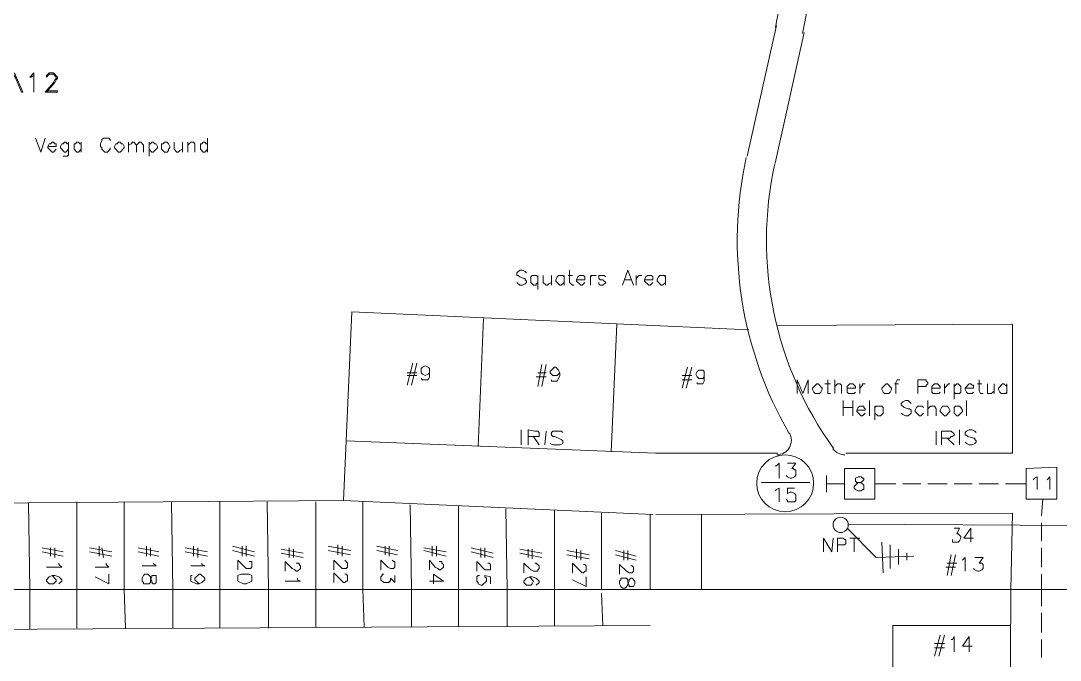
# Model space of a CAD drawing. Header units: millimetres. Extents: x 5.9 to 40.1, y 2 to 30.5.
# Drawn here: x 18.344 to 21.81, y 22.817 to 24.948 of the extents above; entities that cross this region are included whole.
import ezdxf

# ---------------------------------------------------------------- set-up
doc = ezdxf.new("R2010")
doc.units = ezdxf.units.MM
for name, color, linetype, true_color in [('PDF_S24$Actives-LineExtender', 94, 'Continuous', 0x009500), ('PDF_S24$Cable-565', 23, 'Continuous', 0xdd8a6e), ('PDF_S24$LOTS', 254, 'Continuous', 0xdcdcdc), ('PDF_S24$ROAD', 8, 'Continuous', 0x808080), ('PDF_S24$SDU', 157, 'Continuous', 0x396472), ('PDF_S24$Symbols-EndOfLine', 15, 'Continuous', 0x954a4a), ('PDF_S24$Symbols-Ground', 12, 'Continuous', 0xb80000), ('PDF_S31$Cable-565', 23, 'Continuous', 0xdd8a6e), ('PDF_S31$LOTS', 254, 'Continuous', 0xdcdcdc), ('PDF_S31$ROAD', 8, 'Continuous', 0x808080), ('PDF_S31$SDU', 157, 'Continuous', 0x396472)]:
    doc.layers.add(name, color=color, linetype=linetype, true_color=true_color)
for name, color, linetype in [('PDF_S24$GRID', 7, 'Continuous'), ('PDF_S24$NAME-LANDMARK', 7, 'Continuous'), ('PDF_S24$NAME-ROAD', 7, 'Continuous'), ('PDF_S24$Passives-TapOffs', 7, 'Continuous'), ('PDF_S24$POLE', 7, 'Continuous'), ('PDF_S24$STRAND', 7, 'Continuous'), ('PDF_S24$Symbols-SelfTerminating', 7, 'Continuous'), ('PDF_S31$GRID', 7, 'Continuous')]:
    doc.layers.add(name, color=color, linetype=linetype)

msp = doc.modelspace()

# ---------------------------------------------------------------- linework, layer by layer
at = {"layer": 'PDF_S24$Actives-LineExtender', "lineweight": 9}
for points in [[(18.3233, 24.7743), (18.351, 24.7095), (18.3464, 24.7095), (18.3233, 24.765), (18.3048, 24.7095), (18.3001, 24.7095)], [(18.388, 24.765), (18.3788, 24.7604), (18.3742, 24.7604), (18.388, 24.7743), (18.388, 24.7095)]]:
    msp.add_lwpolyline(points, close=True, dxfattribs=at)
msp.add_lwpolyline([(18.4297, 24.7141), (18.4667, 24.7141), (18.4667, 24.7095), (18.4251, 24.7095), (18.4528, 24.7419), (18.4575, 24.7511), (18.4621, 24.7558), (18.4621, 24.7604), (18.4528, 24.7696), (18.4389, 24.7696), (18.4297, 24.7604), (18.4297, 24.765), (18.4389, 24.7743), (18.4528, 24.7743), (18.4667, 24.7604), (18.4667, 24.7558), (18.4621, 24.7511), (18.4575, 24.7419), (18.4297, 24.7095)], dxfattribs=at)
at = {"layer": 'PDF_S24$Cable-565', "lineweight": 13}
for points in [[(21.2614, 23.4047), (21.192, 23.4047)], [(21.3447, 23.4047), (21.2846, 23.4047)], [(21.4326, 23.4047), (21.3678, 23.4047)], [(21.5159, 23.4047), (21.4558, 23.4047)], [(21.6038, 23.4047), (21.539, 23.4047)], [(21.6964, 23.4047), (21.627, 23.4047)], [(21.7473, 23.2982), (21.7519, 23.3538)], [(21.7473, 23.215), (21.7473, 23.2751)], [(21.7473, 23.127), (21.7473, 23.1918)], [(21.7473, 23.053), (21.7473, 23.1039)]]:
    msp.add_lwpolyline(points, dxfattribs=at)
at = {"layer": 'PDF_S24$GRID', "lineweight": 9}
msp.add_lwpolyline([(24.7762, 23.053), (14.8576, 23.053)], dxfattribs=at)
at = {"layer": 'PDF_S24$LOTS', "lineweight": 0}
for points in [[(20.771, 23.9183), (19.4476, 23.9784), (19.4291, 23.5481)], [(19.8687, 23.5296), (19.8872, 23.9553)], [(20.3129, 23.5111), (20.3314, 23.9368)], [(21.6501, 23.9368), (20.8681, 23.9321)], [(19.4199, 23.3491), (18.2168, 23.3399)], [(18.3742, 23.053), (18.3695, 23.3399)], [(18.5315, 23.053), (18.5315, 23.3445)], [(18.6888, 23.053), (18.6888, 23.3445)], [(18.8507, 23.053), (18.8461, 23.3445)], [(19.0081, 23.053), (19.0081, 23.3445)], [(19.17, 23.053), (19.1654, 23.3445)], [(19.3273, 23.053), (19.3273, 23.3445)], [(19.4846, 23.053), (19.4846, 23.3445)], [(19.6466, 23.053), (19.642, 23.3353)], [(19.8039, 23.053), (19.8039, 23.3306)], [(19.9659, 23.053), (19.9612, 23.3214)], [(20.1232, 23.053), (20.1232, 23.3168)], [(20.2805, 23.053), (20.2805, 23.3075)], [(20.4424, 23.053), (20.4424, 23.3029)], [(20.6136, 23.3029), (20.6136, 23.053)]]:
    msp.add_lwpolyline(points, dxfattribs=at)
at = {"layer": 'PDF_S24$NAME-LANDMARK', "lineweight": 0}
for points in [[(18.4251, 24.5568), (18.4112, 24.5105), (18.3927, 24.5568)], [(18.4621, 24.5198), (18.4528, 24.5105), (18.4482, 24.5105), (18.4343, 24.5244), (18.4343, 24.529), (18.4389, 24.5383), (18.4436, 24.5383), (18.4482, 24.5429), (18.4528, 24.5429), (18.4575, 24.5383), (18.4621, 24.5383), (18.4621, 24.529), (18.4343, 24.529)], [(18.5037, 24.5198), (18.4945, 24.5105), (18.4898, 24.5105), (18.476, 24.5244), (18.476, 24.529), (18.4806, 24.5383), (18.4852, 24.5383), (18.4898, 24.5429), (18.4945, 24.5429), (18.4991, 24.5383), (18.5037, 24.5383)], [(18.5037, 24.5429), (18.5037, 24.5013), (18.4991, 24.4966), (18.4852, 24.4966)], [(18.5454, 24.5198), (18.5361, 24.5105), (18.5315, 24.5105), (18.5222, 24.5198), (18.5222, 24.5383), (18.5269, 24.5383), (18.5315, 24.5429), (18.5361, 24.5429), (18.5407, 24.5383), (18.5454, 24.5383)], [(18.5454, 24.5105), (18.5454, 24.5429)], [(18.6425, 24.5244), (18.6425, 24.5198), (18.6333, 24.5105), (18.624, 24.5105), (18.6148, 24.5198), (18.6148, 24.5244), (18.6101, 24.529), (18.6101, 24.5383), (18.6148, 24.5475), (18.6148, 24.5522), (18.6194, 24.5568), (18.6379, 24.5568), (18.6425, 24.5522), (18.6425, 24.5475)], [(18.7027, 24.5105), (18.7027, 24.5429)], [(18.7027, 24.5337), (18.7119, 24.5383), (18.7166, 24.5429), (18.7212, 24.5429), (18.7304, 24.5337), (18.7304, 24.5105)], [(18.7304, 24.5337), (18.7397, 24.5429), (18.7443, 24.5429), (18.7536, 24.5337), (18.7536, 24.5105)], [(18.7721, 24.4966), (18.7721, 24.5429)], [(18.7721, 24.5383), (18.7767, 24.5383), (18.7813, 24.5429), (18.786, 24.5429), (18.7906, 24.5383), (18.7952, 24.5383), (18.7998, 24.529), (18.7998, 24.5244), (18.786, 24.5105), (18.7813, 24.5105), (18.7721, 24.5198)], [(18.8831, 24.5198), (18.8739, 24.5152), (18.8693, 24.5105), (18.8646, 24.5105), (18.8554, 24.5198), (18.8554, 24.5429)], [(18.8831, 24.5105), (18.8831, 24.5429)], [(18.9016, 24.5105), (18.9016, 24.5429)], [(18.9016, 24.5337), (18.9109, 24.5429), (18.9202, 24.5429), (18.9248, 24.5383), (18.9248, 24.5105)], [(18.9664, 24.5198), (18.9572, 24.5105), (18.9525, 24.5105), (18.9433, 24.5198), (18.9433, 24.5383), (18.9479, 24.5383), (18.9525, 24.5429), (18.9572, 24.5429), (18.9618, 24.5383), (18.9664, 24.5383)], [(18.9664, 24.5105), (18.9664, 24.5568)], [(19.9982, 24.0756), (20.0075, 24.0663), (20.0168, 24.0663), (20.026, 24.071), (20.0306, 24.0756), (20.0306, 24.0802), (20.026, 24.0848), (20.026, 24.0895), (20.0214, 24.0895), (20.0075, 24.0941), (20.0029, 24.0987), (19.9982, 24.0987), (19.9982, 24.108), (20.0075, 24.1172), (20.0168, 24.1172), (20.026, 24.1126), (20.0306, 24.108)], [(20.0677, 24.0756), (20.063, 24.071), (20.063, 24.0663), (20.0538, 24.0663), (20.0445, 24.0756), (20.0445, 24.0941), (20.0491, 24.0987), (20.063, 24.0987), (20.0677, 24.0941)], [(20.0677, 24.0524), (20.0677, 24.0987)], [(20.1139, 24.0756), (20.1047, 24.071), (20.1, 24.0663), (20.0954, 24.0663), (20.0862, 24.0756), (20.0862, 24.0987)], [(20.1139, 24.0663), (20.1139, 24.0987)], [(20.1556, 24.0756), (20.1463, 24.0663), (20.1417, 24.0663), (20.1278, 24.0802), (20.1278, 24.0848), (20.1324, 24.0941), (20.1371, 24.0987), (20.1509, 24.0987), (20.1556, 24.0941)], [(20.1556, 24.0663), (20.1556, 24.0987)], [(20.1833, 24.0987), (20.1694, 24.0987)], [(20.188, 24.0663), (20.1833, 24.0663), (20.1741, 24.0756), (20.1741, 24.1172)], [(20.225, 24.0756), (20.2157, 24.0663), (20.2111, 24.0663), (20.1972, 24.0802), (20.1972, 24.0848), (20.2018, 24.0941), (20.2065, 24.0987), (20.2203, 24.0987), (20.225, 24.0941), (20.225, 24.0848), (20.1972, 24.0848)], [(20.2435, 24.0663), (20.2435, 24.0987)], [(20.2435, 24.0848), (20.2435, 24.0941), (20.2481, 24.0987), (20.262, 24.0987)], [(20.2712, 24.0756), (20.2712, 24.071), (20.2759, 24.0663), (20.2851, 24.0663), (20.2944, 24.0756), (20.2851, 24.0848), (20.2759, 24.0848), (20.2712, 24.0895), (20.2712, 24.0987), (20.2897, 24.0987), (20.2944, 24.0941)], [(20.3499, 24.0663), (20.3684, 24.1172), (20.3869, 24.0663)], [(20.3962, 24.0663), (20.3962, 24.0987)], [(20.3962, 24.0848), (20.4008, 24.0941), (20.4054, 24.0987), (20.4147, 24.0987)], [(20.4517, 24.0756), (20.4424, 24.0663), (20.4378, 24.0663), (20.4239, 24.0802), (20.4239, 24.0848), (20.4286, 24.0941), (20.4332, 24.0987), (20.4471, 24.0987), (20.4517, 24.0941), (20.4517, 24.0848), (20.4239, 24.0848)], [(20.4933, 24.0756), (20.4841, 24.0663), (20.4795, 24.0663), (20.4656, 24.0802), (20.4656, 24.0848), (20.4702, 24.0941), (20.4748, 24.0987), (20.4887, 24.0987), (20.4933, 24.0941)], [(20.4933, 24.0663), (20.4933, 24.0987)], [(20.3777, 24.0848), (20.3592, 24.0848)]]:
    msp.add_lwpolyline(points, dxfattribs=at)
for points in [[(18.6703, 24.5429), (18.6749, 24.5429), (18.6795, 24.5383), (18.6842, 24.5383), (18.6888, 24.529), (18.6888, 24.5244), (18.6749, 24.5105), (18.6703, 24.5105), (18.6564, 24.5244), (18.6564, 24.529), (18.661, 24.5383), (18.6657, 24.5383)], [(18.823, 24.5429), (18.8322, 24.5429), (18.8369, 24.5383), (18.8415, 24.529), (18.8415, 24.5244), (18.8369, 24.5198), (18.8369, 24.5152), (18.8322, 24.5105), (18.823, 24.5105), (18.8137, 24.5198), (18.8137, 24.5383), (18.8184, 24.5383)]]:
    msp.add_lwpolyline(points, close=True, dxfattribs=at)
at = {"layer": 'PDF_S24$NAME-ROAD', "lineweight": 9}
for points in [[(20.0121, 23.5342), (20.0121, 23.5851)], [(20.0353, 23.5342), (20.0353, 23.5851), (20.0584, 23.5805), (20.0677, 23.5805), (20.0723, 23.5759), (20.0723, 23.562), (20.0353, 23.562)], [(20.0908, 23.5342), (20.0954, 23.5805)], [(20.1093, 23.5389), (20.1185, 23.5342), (20.1417, 23.5342), (20.1509, 23.5389), (20.1509, 23.5481), (20.1463, 23.5527), (20.1371, 23.5574), (20.1232, 23.562), (20.1185, 23.562), (20.1139, 23.5666), (20.1139, 23.5759), (20.1185, 23.5805), (20.1463, 23.5805), (20.1509, 23.5759)], [(21.3956, 23.5342), (21.3956, 23.5805)], [(21.4141, 23.5342), (21.4141, 23.5805), (21.4465, 23.5805), (21.4558, 23.5712), (21.4558, 23.5666), (21.4511, 23.562), (21.4465, 23.562), (21.4419, 23.5574), (21.4141, 23.5574)], [(21.4743, 23.5342), (21.4743, 23.5851)], [(21.4928, 23.5435), (21.4974, 23.5389), (21.5067, 23.5342), (21.5159, 23.5342), (21.5252, 23.5389), (21.5298, 23.5435), (21.5298, 23.5481), (21.5252, 23.5527), (21.5252, 23.5574), (21.5205, 23.5574), (21.502, 23.562), (21.4974, 23.5666), (21.4928, 23.5666), (21.4928, 23.5759), (21.4974, 23.5805), (21.5067, 23.5851), (21.5159, 23.5851), (21.5252, 23.5805), (21.5298, 23.5759)], [(20.0723, 23.5342), (20.0538, 23.562)], [(21.4558, 23.5342), (21.4326, 23.5574)]]:
    msp.add_lwpolyline(points, dxfattribs=at)
at = {"layer": 'PDF_S24$Passives-TapOffs', "lineweight": 9}
for points in [[(21.0902, 23.4556), (21.192, 23.4556), (21.192, 23.3538), (21.0902, 23.3538)], [(21.1365, 23.4278), (21.1457, 23.4278), (21.1504, 23.4232), (21.155, 23.4232), (21.155, 23.4185), (21.1457, 23.4093), (21.1365, 23.4093), (21.1226, 23.3954), (21.1226, 23.3908), (21.1272, 23.3862), (21.1365, 23.3815), (21.1457, 23.3815), (21.1504, 23.3862), (21.155, 23.3862), (21.155, 23.4), (21.1504, 23.4047), (21.1411, 23.4093), (21.1319, 23.4093), (21.1272, 23.4139), (21.1272, 23.4232)], [(21.6964, 23.4556), (21.7982, 23.4602), (21.7982, 23.3538), (21.6964, 23.3538)]]:
    msp.add_lwpolyline(points, close=True, dxfattribs=at)
for points in [[(21.7195, 23.4185), (21.7241, 23.4232), (21.7334, 23.4278), (21.7334, 23.3862)], [(21.7658, 23.4185), (21.775, 23.4278), (21.775, 23.3862)]]:
    msp.add_lwpolyline(points, dxfattribs=at)
at = {"layer": 'PDF_S24$POLE', "lineweight": 0}
for points in [[(21.0208, 23.1779), (21.0208, 23.2242), (21.0486, 23.1779), (21.0532, 23.2242)], [(21.0671, 23.1779), (21.0671, 23.2242), (21.0856, 23.2242), (21.0902, 23.2196), (21.0948, 23.2196), (21.0948, 23.2057), (21.0902, 23.2011), (21.0671, 23.2011)], [(21.1411, 23.2242), (21.1087, 23.2242)], [(21.1226, 23.1779), (21.1226, 23.2242)]]:
    msp.add_lwpolyline(points, dxfattribs=at)
msp.add_circle((21.0777, 23.2679), 0.0254, dxfattribs=at)
at = {"layer": 'PDF_S24$ROAD', "lineweight": 0}
for points in [[(20.8635, 24.9316), (20.7663, 24.4966)], [(20.956, 24.9084), (20.8589, 24.4735)], [(21.0948, 23.5065), (21.6501, 23.5065), (21.6501, 23.9368)], [(20.8681, 23.5065), (20.4609, 23.5065), (19.4291, 23.5481), (19.4199, 23.3491), (20.4517, 23.3029)], [(21.6455, 23.053), (21.6501, 23.3075), (20.4609, 23.3029)]]:
    msp.add_lwpolyline(points, dxfattribs=at)
for centre, radius, start, end in [((19.7913, 25.1604), 1.0943, 347.6019, 9.1956), ((19.7913, 25.1604), 1.1868, 347.6019, 9.1956), ((22.017, 24.2165), 1.284, 167.6019, 210.0971), ((22.017, 24.2165), 1.1868, 167.6019, 215.766), ((20.8648, 23.5501), 0.0486, 270.1592, 30.0971), ((21.0915, 23.5501), 0.0486, 215.766, 270.1592)]:
    msp.add_arc(centre, radius, start, end, dxfattribs=at)
at = {"layer": 'PDF_S24$SDU', "lineweight": 0}
for points in [[(19.6327, 23.7332), (19.6512, 23.8072)], [(19.6651, 23.7748), (19.6327, 23.7748)], [(19.6466, 23.7332), (19.6651, 23.8072)], [(19.7067, 23.7748), (19.7067, 23.7887), (19.7021, 23.7933), (19.6929, 23.798), (19.6836, 23.7933), (19.679, 23.7887), (19.679, 23.7748), (19.6836, 23.7702), (19.6929, 23.7656), (19.7021, 23.7702), (19.7067, 23.7748), (19.7067, 23.7609), (19.7021, 23.7517), (19.6836, 23.7517), (19.679, 23.7563)], [(20.0677, 23.7286), (20.0815, 23.8026)], [(20.0954, 23.7748), (20.0677, 23.7748)], [(20.0815, 23.7286), (20.0954, 23.8026)], [(20.1417, 23.7748), (20.1324, 23.7656), (20.1185, 23.7656), (20.1093, 23.7748), (20.1093, 23.7795), (20.1232, 23.7933), (20.1278, 23.7933), (20.1371, 23.7841), (20.1417, 23.7748), (20.1417, 23.7656), (20.1324, 23.7471), (20.1139, 23.7471), (20.1139, 23.7517)], [(20.5489, 23.7239), (20.5674, 23.7933)], [(20.5627, 23.7239), (20.5812, 23.7933)], [(20.6229, 23.7609), (20.6229, 23.7795), (20.6183, 23.7841), (20.6044, 23.7841), (20.5998, 23.7795), (20.5951, 23.7702), (20.5998, 23.7609), (20.6044, 23.7563), (20.6183, 23.7563), (20.6229, 23.7609), (20.6229, 23.7471), (20.6183, 23.7378), (20.5998, 23.7378), (20.5998, 23.7424)], [(19.6651, 23.7656), (19.6327, 23.7656)], [(20.0954, 23.7609), (20.063, 23.7609)], [(20.5812, 23.7656), (20.5489, 23.7656)], [(20.5812, 23.7517), (20.5489, 23.7517)], [(20.9329, 23.7054), (20.9329, 23.7517), (20.9514, 23.7054), (20.9699, 23.7517), (20.9699, 23.7054)], [(21.044, 23.7054), (21.0347, 23.7054), (21.0347, 23.7517)], [(21.0578, 23.7054), (21.0578, 23.7517)], [(21.2614, 23.7054), (21.2614, 23.7424), (21.266, 23.7517), (21.2753, 23.7517)], [(21.3355, 23.7054), (21.3355, 23.7517), (21.3632, 23.7517), (21.3632, 23.7471), (21.3678, 23.7424), (21.3678, 23.7378), (21.3632, 23.7332), (21.3632, 23.7286), (21.3355, 23.7286)], [(21.5529, 23.7054), (21.5437, 23.7054), (21.539, 23.7147), (21.539, 23.7517)], [(21.6501, 23.7054), (21.6501, 23.7517)], [(21.044, 23.7378), (21.0254, 23.7378)], [(21.0578, 23.7286), (21.0671, 23.7378), (21.0763, 23.7378), (21.081, 23.7332), (21.081, 23.7054)], [(21.1272, 23.7101), (21.1226, 23.7054), (21.1041, 23.7054), (21.0995, 23.7101), (21.0995, 23.7239), (21.0995, 23.7286), (21.1087, 23.7378), (21.118, 23.7378), (21.1272, 23.7286), (21.1272, 23.7239), (21.0995, 23.7239)], [(21.1411, 23.7054), (21.1411, 23.7378)], [(21.1411, 23.7239), (21.1504, 23.7332), (21.1504, 23.7378), (21.1596, 23.7378)], [(21.2707, 23.7378), (21.2568, 23.7378)], [(21.4095, 23.7101), (21.4049, 23.7054), (21.3863, 23.7054), (21.3817, 23.7101), (21.3817, 23.7239), (21.3817, 23.7286), (21.391, 23.7378), (21.4002, 23.7378), (21.4095, 23.7286), (21.4095, 23.7239), (21.3817, 23.7239)], [(21.4234, 23.7054), (21.4234, 23.7378)], [(21.4234, 23.7239), (21.4372, 23.7378), (21.4419, 23.7378)], [(21.4558, 23.6869), (21.4558, 23.7378)], [(21.4558, 23.7286), (21.465, 23.7378), (21.4696, 23.7378), (21.4789, 23.7286), (21.4789, 23.7101), (21.4743, 23.7054), (21.4604, 23.7054), (21.4558, 23.7101)], [(21.5205, 23.7101), (21.5159, 23.7054), (21.502, 23.7054), (21.4974, 23.7101), (21.4928, 23.7193), (21.4928, 23.7239), (21.5067, 23.7378), (21.5113, 23.7378), (21.5159, 23.7332), (21.5205, 23.7332), (21.5205, 23.7239), (21.4928, 23.7239)], [(21.5483, 23.7378), (21.5344, 23.7378)], [(21.5899, 23.7147), (21.5807, 23.7054), (21.5668, 23.7054), (21.5668, 23.7378)], [(21.5899, 23.7054), (21.5899, 23.7378)], [(21.6316, 23.7101), (21.627, 23.7054), (21.6131, 23.7054), (21.6084, 23.7101), (21.6038, 23.7193), (21.6038, 23.7239), (21.6177, 23.7378), (21.6223, 23.7378), (21.6316, 23.7286)], [(21.6316, 23.7054), (21.6316, 23.7378)], [(21.0856, 23.6314), (21.0856, 23.6823)], [(21.118, 23.6314), (21.118, 23.6823)], [(21.1735, 23.6314), (21.1735, 23.6823)], [(21.2799, 23.6406), (21.2846, 23.636), (21.2938, 23.6314), (21.3031, 23.6314), (21.3123, 23.6406), (21.3123, 23.6499), (21.3077, 23.6545), (21.3031, 23.6545), (21.2892, 23.6592), (21.2799, 23.6684), (21.2799, 23.673), (21.2846, 23.6777), (21.2938, 23.6823), (21.3031, 23.6823), (21.3123, 23.673)], [(21.3678, 23.6314), (21.3678, 23.6823)], [(21.4974, 23.6314), (21.4974, 23.6823)], [(21.118, 23.6592), (21.0856, 23.6592)], [(21.1596, 23.6406), (21.1504, 23.6314), (21.1457, 23.6314), (21.1319, 23.6453), (21.1319, 23.6499), (21.1365, 23.6592), (21.1411, 23.6638), (21.155, 23.6638), (21.155, 23.6592), (21.1596, 23.6545), (21.1596, 23.6499), (21.1319, 23.6499)], [(21.192, 23.6175), (21.192, 23.6638)], [(21.192, 23.6592), (21.1966, 23.6638), (21.2151, 23.6638), (21.2198, 23.6592), (21.2198, 23.6406), (21.2105, 23.6314), (21.2013, 23.6314), (21.192, 23.6406)], [(21.354, 23.6406), (21.3447, 23.6314), (21.3401, 23.6314), (21.3262, 23.6453), (21.3262, 23.6499), (21.3308, 23.6592), (21.3355, 23.6638), (21.3493, 23.6638), (21.354, 23.6592)], [(21.3678, 23.6545), (21.3771, 23.6638), (21.391, 23.6638), (21.3956, 23.6545), (21.3956, 23.6314)], [(18.4158, 23.1918), (18.4852, 23.1779)], [(18.4436, 23.1641), (18.4436, 23.1918)], [(18.4575, 23.1594), (18.4575, 23.1918)], [(18.5731, 23.1918), (18.6472, 23.1779)], [(18.6055, 23.1641), (18.6055, 23.1965)], [(18.6194, 23.1594), (18.6148, 23.1918)], [(18.7351, 23.1918), (18.8045, 23.1779)], [(18.7628, 23.1641), (18.7628, 23.1965)], [(18.7767, 23.1641), (18.7767, 23.1918)], [(18.8924, 23.1918), (18.9664, 23.1779)], [(18.9202, 23.1641), (18.9202, 23.1965)], [(18.934, 23.1594), (18.934, 23.1918)], [(19.0497, 23.1965), (19.1237, 23.1779)], [(19.0821, 23.1641), (19.0821, 23.1965)], [(19.096, 23.1641), (19.096, 23.1965)], [(19.2117, 23.1872), (19.2857, 23.1733)], [(19.2394, 23.1594), (19.2394, 23.1918)], [(19.2533, 23.1594), (19.2533, 23.1872)], [(19.369, 23.1965), (19.443, 23.1826)], [(19.4014, 23.1687), (19.4014, 23.2011)], [(19.4152, 23.1641), (19.4152, 23.1965)], [(19.5309, 23.1965), (19.6003, 23.1826)], [(19.5587, 23.1687), (19.5587, 23.1965)], [(19.5726, 23.1641), (19.5726, 23.1965)], [(19.6882, 23.1918), (19.7623, 23.1779)], [(19.716, 23.1641), (19.716, 23.1965)], [(19.7299, 23.1641), (19.7299, 23.1965)], [(19.8456, 23.1918), (19.9196, 23.1733)], [(19.8779, 23.1594), (19.8779, 23.1918)], [(19.8918, 23.1594), (19.8918, 23.1918)], [(20.0075, 23.1872), (20.0815, 23.1733)], [(20.0353, 23.1594), (20.0353, 23.1872)], [(20.0491, 23.1548), (20.0491, 23.1872)], [(20.1972, 23.1548), (20.1972, 23.1872)], [(18.4158, 23.1779), (18.4852, 23.1641)], [(18.5731, 23.1779), (18.6472, 23.1641)], [(18.7351, 23.1779), (18.8045, 23.1641)], [(18.8924, 23.1779), (18.9664, 23.1641)], [(19.0497, 23.1826), (19.1237, 23.1641)], [(19.2117, 23.1733), (19.2857, 23.1594)], [(19.369, 23.1826), (19.443, 23.1687)], [(19.5309, 23.1826), (19.6003, 23.1687)], [(19.6882, 23.1826), (19.7623, 23.1641)], [(19.8456, 23.1779), (19.9196, 23.1594)], [(20.0075, 23.1733), (20.0815, 23.1594)], [(20.1648, 23.1826), (20.2389, 23.1687)], [(20.1648, 23.1687), (20.2389, 23.1548)], [(20.2111, 23.1502), (20.2111, 23.1826)], [(20.3268, 23.1826), (20.3962, 23.1641)], [(20.3268, 23.1687), (20.3962, 23.1502)], [(20.3545, 23.1502), (20.3545, 23.1826)], [(20.3684, 23.1502), (20.3684, 23.1826)], [(21.4326, 23.0993), (21.4465, 23.1687)], [(21.4465, 23.0993), (21.4604, 23.1687)], [(21.4835, 23.1502), (21.4928, 23.1594), (21.4928, 23.1132)], [(21.5252, 23.1594), (21.5529, 23.1594), (21.539, 23.1409), (21.5483, 23.1409), (21.5529, 23.1363), (21.5529, 23.1224), (21.5483, 23.1178), (21.539, 23.1132), (21.5344, 23.1132), (21.5252, 23.1178), (21.5205, 23.1224)], [(18.4713, 23.1409), (18.4713, 23.1363), (18.4806, 23.127), (18.4297, 23.127)], [(18.6287, 23.1409), (18.6287, 23.1363), (18.6379, 23.127), (18.5916, 23.127)], [(18.786, 23.1409), (18.7952, 23.1317), (18.749, 23.1317)], [(18.9479, 23.1409), (18.9479, 23.1363), (18.9572, 23.1317), (18.9109, 23.1317)], [(19.1052, 23.1456), (19.1145, 23.1456), (19.1145, 23.127), (19.1099, 23.1224), (19.096, 23.1224), (19.0682, 23.1502), (19.0682, 23.1178)], [(19.2626, 23.1409), (19.2718, 23.1409), (19.2718, 23.1363), (19.2764, 23.1317), (19.2764, 23.1224), (19.2672, 23.1132), (19.2626, 23.1132), (19.2579, 23.1178), (19.2487, 23.1224), (19.2255, 23.1456), (19.2255, 23.1132)], [(19.4245, 23.1502), (19.4338, 23.1409), (19.4338, 23.127), (19.4291, 23.1224), (19.4152, 23.1224), (19.3875, 23.1502), (19.3875, 23.1178)], [(19.5448, 23.1178), (19.5448, 23.1502), (19.5679, 23.127), (19.5772, 23.1224), (19.5864, 23.1224), (19.5911, 23.127), (19.5911, 23.1456), (19.5864, 23.1456), (19.5818, 23.1502)], [(19.7391, 23.1456), (19.7484, 23.1456), (19.7484, 23.1409), (19.753, 23.1363), (19.753, 23.127), (19.7438, 23.1178), (19.7391, 23.1178), (19.7345, 23.1224), (19.7253, 23.127), (19.7067, 23.1502), (19.7067, 23.1178)], [(19.9011, 23.1409), (19.9057, 23.1409), (19.9103, 23.1363), (19.9103, 23.1178), (19.8918, 23.1178), (19.8641, 23.1456), (19.8641, 23.1132)], [(20.0584, 23.1409), (20.063, 23.1409), (20.0723, 23.1317), (20.0723, 23.1224), (20.0677, 23.1178), (20.0677, 23.1132), (20.0538, 23.1132), (20.0445, 23.1178), (20.0214, 23.1409), (20.0214, 23.1085)], [(20.2203, 23.1363), (20.225, 23.1363), (20.2296, 23.1317), (20.2296, 23.1132), (20.225, 23.1132), (20.2203, 23.1085), (20.2157, 23.1085), (20.1833, 23.1409), (20.1833, 23.1085)], [(20.3777, 23.1317), (20.3823, 23.1317), (20.3869, 23.127), (20.3869, 23.1132), (20.3823, 23.1085), (20.373, 23.1085), (20.3638, 23.1132), (20.3406, 23.1363), (20.3406, 23.1039)], [(21.4604, 23.127), (21.428, 23.127)], [(21.465, 23.1409), (21.4326, 23.1409)], [(18.4482, 23.0993), (18.4621, 23.0854), (18.4621, 23.0808), (18.4528, 23.0715), (18.4389, 23.0715), (18.4297, 23.0808), (18.4297, 23.0854), (18.4389, 23.0947), (18.4482, 23.0993), (18.4575, 23.0993), (18.4713, 23.0947), (18.4806, 23.0854), (18.4806, 23.0808), (18.4713, 23.0715)], [(18.6379, 23.1039), (18.6379, 23.0715), (18.5916, 23.0947)], [(18.9387, 23.0715), (18.9248, 23.0854), (18.9248, 23.09), (18.9387, 23.1039), (18.9433, 23.1039), (18.9572, 23.09), (18.9572, 23.0854), (18.9479, 23.0762), (18.9387, 23.0715), (18.9294, 23.0715), (18.9109, 23.0808), (18.9109, 23.0993), (18.9155, 23.0993)], [(19.2672, 23.09), (19.2672, 23.0854), (19.2764, 23.0808), (19.2255, 23.0808)], [(19.4245, 23.1039), (19.4291, 23.1039), (19.4338, 23.0993), (19.4338, 23.0808), (19.4291, 23.0808), (19.4245, 23.0762), (19.4199, 23.0762), (19.3875, 23.1085), (19.3875, 23.0762)], [(19.5911, 23.0993), (19.5911, 23.0762), (19.5772, 23.09), (19.5772, 23.0808), (19.5726, 23.0808), (19.5726, 23.0762), (19.5541, 23.0762), (19.5448, 23.0854), (19.5448, 23.0947), (19.5494, 23.0993), (19.5494, 23.1039), (19.5541, 23.1039)], [(19.7206, 23.0715), (19.7206, 23.1039), (19.753, 23.0808), (19.7067, 23.0808)], [(19.8733, 23.0993), (19.8687, 23.0993), (19.8641, 23.0947), (19.8641, 23.0808), (19.8687, 23.0762), (19.8687, 23.0715), (19.8779, 23.0669), (19.8826, 23.0669), (19.8965, 23.0808), (19.8965, 23.09), (19.8918, 23.0947), (19.8918, 23.0993), (19.9103, 23.0947), (19.9103, 23.0715)], [(20.0399, 23.0947), (20.0538, 23.0808), (20.0491, 23.0715), (20.0445, 23.0669), (20.0306, 23.0669), (20.0214, 23.0762), (20.0214, 23.0808), (20.0306, 23.09), (20.0399, 23.0947), (20.0491, 23.0947), (20.063, 23.09), (20.0723, 23.0808), (20.0723, 23.0762), (20.063, 23.0669)], [(20.2296, 23.0947), (20.2296, 23.0623), (20.1833, 23.0854)]]:
    msp.add_lwpolyline(points, dxfattribs=at)
for points in [[(20.9977, 23.7378), (21.0023, 23.7378), (21.0162, 23.7239), (21.0162, 23.7193), (21.0116, 23.7101), (21.0069, 23.7054), (20.9931, 23.7054), (20.9884, 23.7101), (20.9838, 23.7193), (20.9838, 23.7239)], [(21.229, 23.7378), (21.2337, 23.7378), (21.2475, 23.7239), (21.2475, 23.7193), (21.2429, 23.7101), (21.2383, 23.7054), (21.2244, 23.7054), (21.2198, 23.7101), (21.2151, 23.7193), (21.2151, 23.7239)], [(21.4187, 23.6638), (21.4326, 23.6638), (21.4372, 23.6592), (21.4419, 23.6499), (21.4419, 23.6453), (21.428, 23.6314), (21.4234, 23.6314), (21.4095, 23.6453), (21.4095, 23.6499), (21.4141, 23.6592)], [(21.4604, 23.6638), (21.4743, 23.6638), (21.4789, 23.6592), (21.4835, 23.6499), (21.4835, 23.6453), (21.4696, 23.6314), (21.465, 23.6314), (21.4558, 23.6406), (21.4558, 23.6592)], [(18.7952, 23.0993), (18.7952, 23.0762), (18.7906, 23.0715), (18.786, 23.0715), (18.7813, 23.0762), (18.7813, 23.0808), (18.7767, 23.09), (18.7767, 23.0947), (18.7675, 23.1039), (18.7582, 23.1039), (18.7536, 23.0993), (18.749, 23.09), (18.749, 23.0808), (18.7536, 23.0762), (18.7536, 23.0715), (18.7721, 23.0715), (18.7767, 23.0762), (18.7767, 23.0854), (18.7813, 23.0947), (18.7813, 23.0993)], [(19.1145, 23.0993), (19.1145, 23.0808), (19.096, 23.0715), (19.0867, 23.0715), (19.0682, 23.0808), (19.0682, 23.0993), (19.0775, 23.1039), (19.1052, 23.1039)], [(20.3915, 23.0808), (20.3915, 23.0715), (20.3869, 23.0623), (20.373, 23.0623), (20.373, 23.0669), (20.3684, 23.0762), (20.3684, 23.0854), (20.3638, 23.09), (20.3453, 23.09), (20.3453, 23.0854), (20.3406, 23.0808), (20.3406, 23.0715), (20.3453, 23.0623), (20.3499, 23.0576), (20.3592, 23.0576), (20.3684, 23.0669), (20.3684, 23.0715), (20.373, 23.0808), (20.373, 23.0854), (20.3777, 23.09), (20.3823, 23.09)]]:
    msp.add_lwpolyline(points, close=True, dxfattribs=at)
at = {"layer": 'PDF_S24$STRAND', "color": 254, "lineweight": 0, "true_color": 0xdcdcdc}
msp.add_lwpolyline([(21.1041, 23.2705), (21.8676, 23.2659)], dxfattribs=at)
at = {"layer": 'PDF_S24$STRAND', "lineweight": 0}
for points in [[(21.4558, 23.2566), (21.4743, 23.2566), (21.465, 23.2381), (21.4696, 23.2381), (21.4789, 23.2288), (21.4789, 23.2242), (21.4743, 23.215), (21.4696, 23.2103), (21.4511, 23.2103), (21.4511, 23.2196)], [(21.5205, 23.2242), (21.4881, 23.2242), (21.5113, 23.2566), (21.5113, 23.2103)]]:
    msp.add_lwpolyline(points, dxfattribs=at)
at = {"layer": 'PDF_S24$Symbols-EndOfLine', "lineweight": 0}
for points in [[(20.8589, 23.4648), (20.8635, 23.4648), (20.8728, 23.4741), (20.8728, 23.4232)], [(20.9005, 23.4741), (20.9283, 23.4741), (20.9144, 23.4556), (20.919, 23.4556), (20.9236, 23.4509), (20.9283, 23.4509), (20.9283, 23.4324), (20.9236, 23.4278), (20.9144, 23.4232), (20.9098, 23.4232), (20.9005, 23.4278), (20.8959, 23.4324)], [(20.9745, 23.4093), (20.8126, 23.4093)], [(20.8589, 23.3815), (20.8635, 23.3862), (20.8728, 23.3908), (20.8728, 23.3445)], [(20.8959, 23.3538), (20.9005, 23.3491), (20.9005, 23.3445), (20.9236, 23.3445), (20.9283, 23.3491), (20.9283, 23.3677), (20.9236, 23.3723), (20.9144, 23.3769), (20.9098, 23.3769), (20.9005, 23.3723), (20.9005, 23.3908), (20.9236, 23.3908)]]:
    msp.add_lwpolyline(points, dxfattribs=at)
msp.add_circle((20.8926, 23.4067), 0.0949, dxfattribs=at)
at = {"layer": 'PDF_S24$Symbols-Ground', "lineweight": 0}
for points in [[(21.3216, 23.1641), (21.1966, 23.1594), (21.0995, 23.2566)], [(21.2151, 23.2103), (21.2198, 23.1085)], [(21.2429, 23.2011), (21.2429, 23.1224)], [(21.2707, 23.1872), (21.2707, 23.1363)], [(21.2984, 23.1733), (21.2984, 23.1502)]]:
    msp.add_lwpolyline(points, dxfattribs=at)
at = {"layer": 'PDF_S24$Symbols-SelfTerminating', "lineweight": 9}
for points in [[(21.0301, 23.3769), (21.0301, 23.4324)], [(21.0301, 23.4047), (21.0902, 23.4047)]]:
    msp.add_lwpolyline(points, dxfattribs=at)
at = {"layer": 'PDF_S31$Cable-565', "lineweight": 13}
for points in [[(21.7473, 22.9975), (21.7473, 23.053)], [(21.7473, 22.9096), (21.7473, 22.9744)], [(21.7473, 22.8263), (21.7473, 22.8864)]]:
    msp.add_lwpolyline(points, dxfattribs=at)
at = {"layer": 'PDF_S31$GRID', "lineweight": 9}
msp.add_lwpolyline([(14.8576, 23.053), (24.7762, 23.053)], dxfattribs=at)
at = {"layer": 'PDF_S31$LOTS', "lineweight": 0}
for points in [[(18.3742, 22.9188), (18.3742, 23.053)], [(18.5315, 22.9235), (18.5315, 23.053)], [(18.6934, 22.9235), (18.6888, 23.053)], [(18.8507, 22.9235), (18.8507, 23.053)], [(19.0081, 22.9235), (19.0081, 23.053)], [(19.17, 22.9235), (19.17, 23.053)], [(19.3273, 22.9281), (19.3273, 23.053)], [(19.4893, 22.9281), (19.4846, 23.053)], [(19.6466, 22.9281), (19.6466, 23.053)], [(19.8039, 22.9281), (19.8039, 23.053)], [(19.9659, 22.9281), (19.9659, 23.053)], [(20.1232, 22.9327), (20.1232, 23.053)], [(20.2851, 22.9327), (20.2805, 23.0391)], [(21.6455, 22.9327), (21.2522, 22.9327), (21.2522, 22.5163)]]:
    msp.add_lwpolyline(points, dxfattribs=at)
at = {"layer": 'PDF_S31$ROAD', "lineweight": 0}
for points in [[(21.6408, 22.1369), (21.6455, 23.053)], [(20.4424, 22.9327), (18.2122, 22.9188)]]:
    msp.add_lwpolyline(points, dxfattribs=at)
at = {"layer": 'PDF_S31$SDU', "lineweight": 0}
for points in [[(21.391, 22.8309), (21.4095, 22.9003)], [(21.4049, 22.8309), (21.4234, 22.9003)], [(21.4465, 22.8864), (21.4511, 22.8864), (21.4558, 22.8957), (21.4558, 22.8448)], [(21.5159, 22.8633), (21.4835, 22.8633), (21.5067, 22.8957), (21.5067, 22.8448)], [(21.4234, 22.8726), (21.391, 22.8726)], [(21.4234, 22.8587), (21.391, 22.8587)]]:
    msp.add_lwpolyline(points, dxfattribs=at)

doc.saveas('drawing.dxf')
